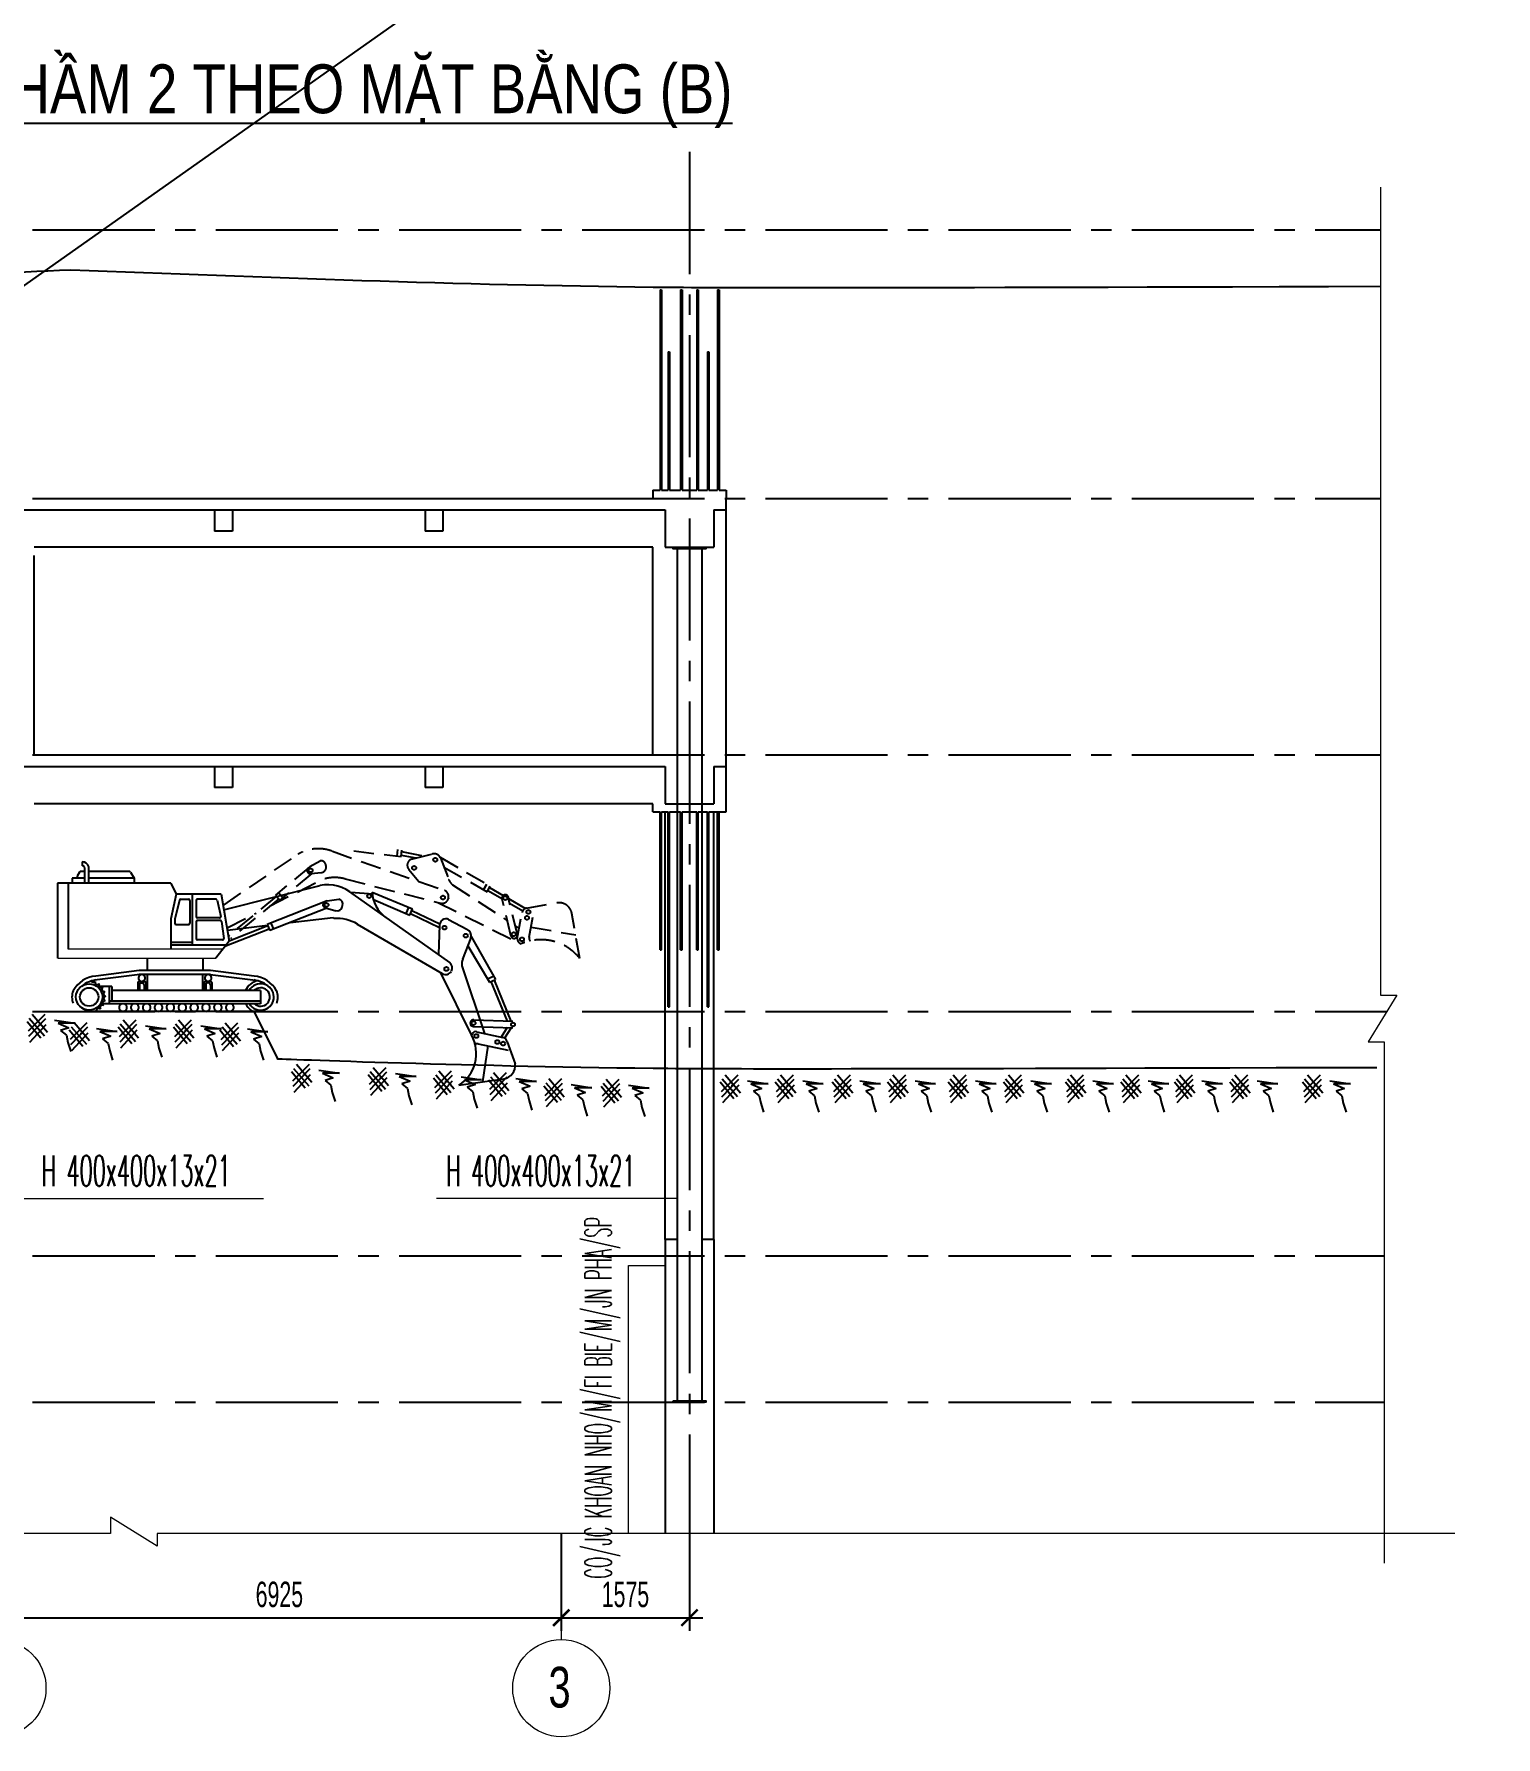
# Model space of a CAD drawing. Extents: x 71 to 1774126, y -14 to 415800.
# Drawn here: x 1738547 to 1756501, y 225901 to 246814 of the extents above; entities that cross this region are included whole.
import ezdxf
from ezdxf.enums import TextEntityAlignment as Align

# ---------------------------------------------------------------- set-up
doc = ezdxf.new("R2010")
doc.units = 0
doc.header["$LTSCALE"] = 1000
doc.header["$MEASUREMENT"] = 0
doc.header["$PDMODE"] = 3
doc.linetypes.add('CENTER2', pattern=[1.125, 0.75, -0.125, 0.125, -0.125])
doc.linetypes.add('HIDDEN', pattern=[0.375, 0.25, -0.125])
doc.layers.get('0').update_dxf_attribs({"linetype": 'CONTINUOUS'})
doc.layers.get('Defpoints').update_dxf_attribs({"linetype": 'CONTINUOUS'})
for name, color, linetype in [('BORDER', 3, 'CONTINUOUS'), ('CDC.01.AXIS', 160, 'CENTER2'), ('CDC.02.DIM', 1, 'CONTINUOUS'), ('CDC.03.BORDER', 3, 'CONTINUOUS'), ('CDC.04.HIDDEN', 8, 'HIDDEN'), ('CDC.05.STEEL', 4, 'CONTINUOUS'), ('CDC.06.TEXT', 2, 'CONTINUOUS'), ('CDC.10.HATCH', 9, 'CONTINUOUS'), ('CDC.16.BIGTEXT', 6, 'CONTINUOUS'), ('DAT', 115, 'CONTINUOUS')]:
    doc.layers.add(name, color=color, linetype=linetype)
doc.layers.add('KCS_CHI', color=1, linetype='CONTINUOUS', lineweight=15)
doc.layers.add('S19_ACE_Thanh_chong', color=9, linetype='CONTINUOUS', lineweight=18)
doc.layers.add('KCS_Plotter', color=11, linetype='CONTINUOUS', plot=False)
doc.styles.add('ARIAL', font='arial.ttf', dxfattribs={"width": 0.6})
doc.styles.add('ROMANS', font='vnsimplexh.shx', dxfattribs={"width": 0.55, "bigfont": 'vns.shx'})
doc.dimstyles.new('D100', dxfattribs={"dimscale": 125, "dimtxt": 2.5, "dimasz": 1.6, "dimexe": 1.3, "dimexo": 0, "dimgap": 1, "dimtad": 1, "dimdec": 0, "dimdsep": 46, "dimtxsty": 'ARIAL', "dimblk": 'ARCHTICK', "dimcen": 1, "dimdle": 1.3, "dimclrd": 1, "dimclre": 1, "dimclrt": 2, "dimadec": 0, "dimazin": 0, "dimtfac": 0.00072, "dimtdec": 0, "dimtix": 1, "dimtmove": 2, "dimatfit": 3, "dimldrblk": 'ARCHTICK', "dimfxl": 1, "dimtolj": 1, "dimarcsym": 0})

# ---------------------------------------------------------------- blocks, each defined once
blk = doc.blocks.new('_ARCHTICK')
at = {"color": 0, "linetype": 'ByBlock', "const_width": 0.15}
blk.add_lwpolyline([(-0.5, -0.5), (0.5, 0.5)], dxfattribs=at)
blk = doc.blocks.new('*D399')
at = {"layer": 'CDC.02.DIM', "color": 1, "lineweight": -2, "ltscale": 2000, "transparency": 16777216}
for p, q in [((1745022, 228400), (1745022, 227203)), ((1746597, 228400), (1746597, 227203)), ((1744860, 227366), (1746760, 227366))]:
    blk.add_line(p, q, dxfattribs=at)
at = {"layer": 'Defpoints', "color": 0, "ltscale": 2000, "transparency": 16777216}
for p in [(1745022, 228400), (1746597, 228400), (1746597, 227366)]:
    blk.add_point(p, dxfattribs=at)
at = {"layer": 'CDC.02.DIM', "color": 1, "lineweight": -2, "ltscale": 2000, "transparency": 16777216, "xscale": 200, "yscale": 200, "zscale": 200, "rotation": 180}
blk.add_blockref('_ARCHTICK', (1745022, 227366), dxfattribs=at)
at = {"layer": 'CDC.02.DIM', "color": 1, "lineweight": -2, "ltscale": 2000, "transparency": 16777216, "xscale": 200, "yscale": 200, "zscale": 200}
blk.add_blockref('_ARCHTICK', (1746597, 227366), dxfattribs=at)
at = {"layer": 'CDC.02.DIM', "color": 2, "ltscale": 2000, "transparency": 16777216, "insert": (1745810, 227650), "char_height": 312.5, "attachment_point": 5, "style": 'ARIAL'}
blk.add_mtext('\\A1;1575', dxfattribs=at)
blk = doc.blocks.new('*D406')
at = {"layer": 'CDC.02.DIM', "color": 1, "lineweight": -2, "ltscale": 2000, "transparency": 16777216}
for p, q in [((1738097, 228400), (1738097, 227203)), ((1745022, 228400), (1745022, 227203)), ((1737935, 227366), (1745185, 227366))]:
    blk.add_line(p, q, dxfattribs=at)
at = {"layer": 'Defpoints', "color": 0, "ltscale": 2000, "transparency": 16777216}
for p in [(1738097, 228400), (1745022, 228400), (1745022, 227366)]:
    blk.add_point(p, dxfattribs=at)
at = {"layer": 'CDC.02.DIM', "color": 1, "lineweight": -2, "ltscale": 2000, "transparency": 16777216, "xscale": 200, "yscale": 200, "zscale": 200, "rotation": 180}
blk.add_blockref('_ARCHTICK', (1738097, 227366), dxfattribs=at)
at = {"layer": 'CDC.02.DIM', "color": 1, "lineweight": -2, "ltscale": 2000, "transparency": 16777216, "xscale": 200, "yscale": 200, "zscale": 200}
blk.add_blockref('_ARCHTICK', (1745022, 227366), dxfattribs=at)
at = {"layer": 'CDC.02.DIM', "color": 2, "ltscale": 2000, "transparency": 16777216, "insert": (1741560, 227650), "char_height": 312.5, "attachment_point": 5, "style": 'ARIAL'}
blk.add_mtext('\\A1;6925', dxfattribs=at)
blk = doc.blocks.new('MAY')
at = {"layer": 'BORDER', "color": 3, "linetype": 'HIDDEN'}
for p, q in [((274807, 1719281), (276183, 1718800)), ((275069, 1719286), (275650, 1719216)), ((275601, 1719222), (275611, 1719302)), ((275650, 1719216), (275660, 1719296)), ((275657, 1719277), (275935, 1719223)), ((273478, 1718625), (274383, 1719243)), ((274533, 1719095), (274109, 1718744)), ((274531, 1719095), (274658, 1719166)), ((274730, 1719091), (274729, 1719107)), ((275652, 1719235), (275832, 1719199)), ((275745, 1719059), (275867, 1718911)), ((275780, 1719186), (276030, 1719246)), ((276130, 1719207), (276746, 1718854)), ((276134, 1719199), (276235, 1718936)), ((276177, 1719087), (276706, 1718784)), ((274043, 1718611), (274670, 1718929)), ((274556, 1719009), (274160, 1718682)), ((274543, 1719008), (274672, 1719020)), ((274963, 1718943), (276133, 1718644)), ((276282, 1718871), (276957, 1718428)), ((276663, 1718808), (276704, 1718878)), ((276706, 1718784), (276746, 1718854)), ((276736, 1718837), (276905, 1718739)), ((274121, 1718729), (273529, 1718240)), ((274148, 1718697), (273554, 1718206)), ((274109, 1718744), (274160, 1718682)), ((274146, 1718775), (274198, 1718713)), ((276102, 1718652), (277104, 1718154)), ((276232, 1718704), (276232, 1718702)), ((276715, 1718801), (276896, 1718696)), ((276999, 1718248), (276890, 1718711)), ((276970, 1718701), (277179, 1718580)), ((277079, 1718259), (276970, 1718701)), ((276984, 1718644), (277146, 1718551)), ((277191, 1718583), (277561, 1718648)), ((273516, 1718342), (273871, 1718523)), ((277078, 1718206), (277138, 1718531)), ((277225, 1718228), (277294, 1718601)), ((277846, 1717964), (277749, 1718517)), ((277053, 1718366), (277102, 1718334)), ((277247, 1718351), (277795, 1718254)), ((277104, 1718154), (277123, 1718141))]:
    blk.add_line(p, q, dxfattribs=at)
at = {"layer": 'BORDER', "color": 3}
for p, q in [((271734, 1719152), (271733, 1719103)), ((271766, 1718888), (271766, 1719082)), ((271815, 1718888), (271815, 1719091)), ((272825, 1718888), (271432, 1718888)), ((271432, 1718888), (271432, 1717967)), ((271561, 1718888), (271561, 1718080)), ((271766, 1718953), (271610, 1718953)), ((271610, 1718953), (271610, 1718888)), ((271702, 1719026), (271671, 1718974)), ((271671, 1718974), (271671, 1718953)), ((271766, 1719034), (271716, 1719034)), ((272313, 1719034), (271815, 1719034)), ((272371, 1718953), (271815, 1718953)), ((272327, 1719026), (272371, 1718953)), ((272371, 1718953), (272371, 1718888)), ((272825, 1718888), (272890, 1718753)), ((273486, 1718567), (274655, 1718861)), ((272890, 1718753), (272825, 1718453)), ((272928, 1718680), (272873, 1718447)), ((273440, 1718753), (272890, 1718753)), ((272944, 1718694), (273042, 1718694)), ((273058, 1718678), (273058, 1718398)), ((273084, 1718753), (273084, 1718129)), ((273133, 1718678), (273133, 1718480)), ((273375, 1718694), (273149, 1718694)), ((273391, 1718680), (273438, 1718482)), ((273440, 1718753), (273538, 1718177)), ((274743, 1718671), (274008, 1718382)), ((274743, 1718671), (274886, 1718693)), ((275031, 1718778), (275306, 1718759)), ((275057, 1718756), (276247, 1717915)), ((275295, 1718781), (275791, 1718573)), ((275310, 1718688), (275760, 1718498)), ((272825, 1718453), (272825, 1718080)), ((272873, 1718444), (272873, 1718398)), ((273133, 1718415), (273133, 1718210)), ((273422, 1718464), (273149, 1718464)), ((273431, 1718431), (273149, 1718431)), ((273447, 1718417), (273474, 1718212)), ((274738, 1718582), (274037, 1718307)), ((274287, 1718405), (274816, 1718468)), ((274724, 1718585), (274849, 1718552)), ((274928, 1718599), (274932, 1718614)), ((275715, 1718517), (275746, 1718592)), ((275760, 1718498), (275791, 1718573)), ((275767, 1718516), (276122, 1718345)), ((275784, 1718555), (276125, 1718389)), ((276233, 1718445), (276460, 1718323)), ((272889, 1718382), (273042, 1718382)), ((274030, 1718325), (273488, 1718112)), ((273519, 1718313), (274012, 1718372)), ((274015, 1718364), (273538, 1718177)), ((274008, 1718382), (274037, 1718307)), ((274053, 1718400), (274082, 1718325)), ((275113, 1718387), (276156, 1717779)), ((276123, 1718373), (276109, 1718018)), ((276506, 1718219), (276407, 1717956)), ((276510, 1718233), (276812, 1717706)), ((273084, 1718161), (272825, 1718161)), ((273500, 1718129), (272825, 1718129)), ((273458, 1718193), (273149, 1718193)), ((273538, 1718177), (273376, 1717967)), ((276469, 1718119), (276737, 1717675)), ((272436, 1717816), (271901, 1717749)), ((273311, 1717816), (272436, 1717816)), ((272533, 1717967), (272533, 1717816)), ((273214, 1717967), (273214, 1717816)), ((273845, 1717749), (273311, 1717816)), ((276136, 1717790), (276515, 1717021)), ((276269, 1717808), (276268, 1717807)), ((276398, 1717875), (276675, 1717044)), ((272442, 1717768), (271886, 1717699)), ((272065, 1717619), (271946, 1717619)), ((272065, 1717619), (272065, 1717408)), ((272097, 1717619), (272065, 1717619)), ((272097, 1717619), (272097, 1717441)), ((272418, 1717668), (272418, 1717570)), ((272434, 1717684), (272499, 1717684)), ((273311, 1717768), (272436, 1717768)), ((272438, 1717642), (272438, 1717570)), ((272460, 1717665), (272473, 1717665)), ((272496, 1717642), (272496, 1717570)), ((272515, 1717668), (272515, 1717570)), ((272533, 1717768), (272533, 1717570)), ((273214, 1717570), (273214, 1717768)), ((273231, 1717668), (273231, 1717570)), ((273312, 1717684), (273247, 1717684)), ((273251, 1717642), (273251, 1717570)), ((273286, 1717665), (273273, 1717665)), ((273305, 1717768), (273861, 1717699)), ((273309, 1717642), (273309, 1717570)), ((273328, 1717668), (273328, 1717570)), ((276719, 1717720), (276794, 1717751)), ((276737, 1717675), (276812, 1717706)), ((276755, 1717683), (276953, 1717197)), ((276794, 1717699), (277000, 1717195)), ((272065, 1717408), (271983, 1717408)), ((273926, 1717441), (272065, 1717441)), ((273926, 1717408), (272065, 1717408)), ((273926, 1717570), (272097, 1717570)), ((273926, 1717570), (273926, 1717408)), ((276544, 1717211), (277024, 1717194)), ((276525, 1717040), (276515, 1717020)), ((276539, 1717130), (277024, 1717113)), ((276579, 1717065), (276902, 1716995)), ((276952, 1717116), (276879, 1717000)), ((277001, 1717114), (276921, 1716987)), ((276597, 1716918), (276967, 1716837)), ((276718, 1716891), (276650, 1716449)), ((276952, 1716941), (277050, 1716672)), ((276358, 1716407), (276913, 1716488))]:
    blk.add_line(p, q, dxfattribs=at)
at = {"layer": 'BORDER', "color": 3, "linetype": 'Continuous'}
blk.add_line((274816, 1718468), (274828, 1718455), dxfattribs=at)
at = {"layer": 'BORDER'}
blk.add_line((273881, 1717314), (271867, 1717314), dxfattribs=at)
at = {"layer": 'BORDER', "color": 3, "const_width": 16.2}
for points in [[(273463, 1718080), (271561, 1718080)], [(273376, 1717967), (271432, 1717967)]]:
    blk.add_lwpolyline(points, dxfattribs=at)
at = {"layer": 'BORDER', "color": 3, "linetype": 'HIDDEN'}
for centre in [(274540, 1719047), (275811, 1719077), (276071, 1719177), (276165, 1718713), (276930, 1718707), (277197, 1718464), (277214, 1718536), (277034, 1718263), (277136, 1718200)]:
    blk.add_circle(centre, 24.3, dxfattribs=at)
at = {"layer": 'BORDER', "color": 3}
for centre, radius in [((274735, 1718623), 24.3), ((275259, 1718731), 24.3), ((276184, 1718343), 24.3), ((276445, 1718245), 24.3), ((276207, 1717836), 24.3), ((271820, 1717492), 162), ((271820, 1717492), 113), ((276541, 1717171), 24.3), ((277025, 1717154), 24.3), ((276575, 1717013), 24.3), ((276833, 1716939), 24.3), ((276904, 1716919), 24.3)]:
    blk.add_circle(centre, radius, dxfattribs=at)
at = {"layer": 'BORDER', "color": 3, "linetype": 'HIDDEN'}
for centre, radius, start, end in [((274634, 1718827), 486, 69.2495, 121.1377), ((274535, 1719046), 39.3, 128.1217, 281.2737), ((274664, 1719101), 64.8, 5.5048, 95.5048), ((274666, 1719085), 64.8, 275.5048, 5.5048), ((275808, 1719110), 81, 110.1733, 219.465), ((276058, 1719170), 81, 21.1001, 110.1733), ((274837, 1718473), 486, 75.0373, 110.1581), ((276386, 1718995), 162, 201.1001, 230.0028), ((276154, 1718723), 81, 255.0373, 345.2487), ((276154, 1718725), 81, 345.2487, 69.2495), ((276930, 1718707), 40.5, 350.6866, 174.7997), ((277589, 1718488), 162, 9.9978, 99.9978), ((277202, 1718519), 64.8, 99.9978, 169.4129), ((277039, 1718252), 40.5, 185.9187, 10.0319), ((277149, 1718209), 70.9, 182.1955, 231.3594), ((277271, 1718214), 48.6, 162.629, 224.7127), ((277369, 1717585), 610, 38.674, 113.7368)]:
    blk.add_arc(centre, radius, start, end, dxfattribs=at)
at = {"layer": 'BORDER', "color": 3}
for centre, radius, start, end in [((271733, 1719066), 36.9, 25.24, 89.3641), ((271733, 1719066), 85.5, 16.5019, 89.3641), ((271716, 1719018), 16.2, 90, 149.0362), ((272313, 1719018), 16.2, 30.9638, 90), ((274747, 1718384), 486, 49.0538, 100.9421), ((272944, 1718678), 16.2, 90, 171.8699), ((273042, 1718678), 16.2, 0, 90), ((273149, 1718678), 16.2, 90, 180), ((273375, 1718678), 16.2, 7.5946, 90), ((274730, 1718624), 39.3, 107.926, 261.078), ((274870, 1718631), 64.8, 345.3092, 75.3092), ((275700, 1718798), 405, 182.4037, 233.1178), ((272889, 1718444), 16.2, 171.8699, 180), ((273149, 1718480), 16.2, 180, 270), ((273149, 1718415), 16.2, 90, 180), ((273422, 1718480), 16.2, 270, 7.5946), ((273431, 1718415), 16.2, 7.5946, 90), ((274864, 1717970), 486, 59.067, 94.1878), ((274866, 1718615), 64.8, 255.3092, 345.3092), ((276204, 1718370), 81, 68.4643, 177.756), ((272889, 1718398), 16.2, 180, 270), ((273042, 1718398), 16.2, 270, 0), ((273149, 1718210), 16.2, 180, 270), ((273458, 1718210), 16.2, 270, 7.5946), ((276430, 1718248), 81, 339.391, 68.4643), ((276198, 1717848), 81, 239.067, 329.2784), ((276199, 1717850), 81, 329.2784, 53.2792), ((276559, 1717899), 162, 159.391, 188.2938), ((271934, 1717397), 354, 95.3255, 151.3281), ((271953, 1717341), 363, 97.537, 133.2538), ((271871, 1717703), 30.2, 211, 317.6891), ((271922, 1717674), 30.2, 163.7657, 317.6891), ((271970, 1717637), 30.2, 145.9761, 299.8995), ((272005, 1717588), 30.2, 131.3355, 285.2589), ((272434, 1717668), 16.2, 90, 180), ((272466, 1717725), 41, 114.3986, 65.6014), ((272460, 1717642), 22.7, 90, 180), ((272473, 1717642), 22.7, 0, 90), ((272499, 1717668), 16.2, 0, 90), ((273247, 1717668), 16.2, 90, 180), ((273281, 1717725), 41, 114.3986, 65.6014), ((273273, 1717642), 22.7, 90, 180), ((273286, 1717642), 22.7, 0, 90), ((273312, 1717668), 16.2, 0, 90), ((273926, 1717492), 201, 99.6474, 157.1285), ((273926, 1717492), 162, 211.2019, 151.1875), ((273793, 1717341), 363, 46.7462, 82.463), ((273926, 1717492), 113, 227.7381, 136.4891), ((273812, 1717397), 354, 28.6719, 84.6745), ((271820, 1717492), 211, 159.3197, 201.1375), ((271877, 1717571), 257, 223.8215, 268.7093), ((272013, 1717413), 30.2, 79.4499, 233.3733), ((272025, 1717531), 30.2, 113.9957, 267.9191), ((272028, 1717471), 30.2, 97.2394, 251.1629), ((272235, 1717363), 48.6, 110.4137, 69.5863), ((272381, 1717363), 48.6, 110.4137, 69.5863), ((272526, 1717363), 48.6, 110.4137, 69.5863), ((272672, 1717363), 48.6, 110.4137, 69.5863), ((272818, 1717363), 48.6, 110.4137, 69.5863), ((272964, 1717363), 48.6, 110.4137, 69.5863), ((273110, 1717363), 48.6, 110.4137, 69.5863), ((273255, 1717363), 48.6, 110.4137, 69.5863), ((273401, 1717363), 48.6, 110.4137, 69.5863), ((273547, 1717363), 48.6, 110.4137, 69.5863), ((273926, 1717492), 201, 204.6949, 242.5107), ((273926, 1717492), 211, 338.8625, 20.6803), ((276541, 1717171), 40.5, 85.0474, 269.1605), ((276114, 1716796), 460, 302.3487, 29.3676), ((276569, 1717018), 48.6, 77.7089, 152.438), ((276888, 1716932), 64.8, 8.2938, 77.7089), ((276586, 1716870), 48.6, 77.7089, 139.7926), ((276890, 1716648), 162, 278.2938, 8.2938)]:
    blk.add_arc(centre, radius, start, end, dxfattribs=at)
at = {"layer": 'BORDER'}
for centre, radius, start, end in [((271982, 1717361), 30.2, 64.8092, 218.7327), ((271938, 1717320), 30.2, 47.4694, 191.1272), ((273869, 1717571), 257, 271.2907, 296.5439)]:
    blk.add_arc(centre, radius, start, end, dxfattribs=at)
blk = doc.blocks.new('nendat')
at = {"layer": 'CDC.10.HATCH'}
for p, q in [((12, -360), (217, -155)), ((18, -425), (226, -209)), ((21, -206), (209, -420)), ((58, -155), (246, -377)), ((-5, -243), (163, -445)), ((29, -497), (229, -280)), ((332, -228), (585, -266)), ((375, -266), (509, -324)), ((585, -266), (375, -266)), ((509, -324), (407, -356)), ((407, -356), (477, -414)), ((477, -414), (495, -504)), ((495, -504), (530, -615))]:
    blk.add_line(p, q, dxfattribs=at)
at = {"layer": 'S19_ACE_Thanh_chong'}
blk.add_line((141, -290), (141, -280), dxfattribs=at)

msp = doc.modelspace()

# ---------------------------------------------------------------- linework, layer by layer
at = {"layer": 'CDC.01.AXIS', "ltscale": 2}
for p, q in [((1746597.2, 245367), (1746597.2, 228400.4)), ((1725029.5, 244411), (1755084.1, 244411)), ((1725029.5, 241111), (1755084.1, 241111)), ((1725029.5, 237961), (1755084.1, 237961)), ((1725029.5, 234811), (1755159.6, 234811)), ((1725029.5, 231811), (1755129.9, 231811)), ((1725029.5, 230011), (1755129.9, 230011))]:
    msp.add_line(p, q, dxfattribs=at)
at = {"layer": 'CDC.03.BORDER'}
for p, q in [((1746147.2, 241211), (1746147.2, 241111)), ((1746147.2, 241211), (1746235.1, 241211)), ((1746252.6, 241211), (1746335.7, 241211)), ((1746353.3, 241211), (1746488.4, 241211)), ((1746505.9, 241211), (1746597.2, 241211)), ((1746597.2, 241211), (1746687.6, 241211)), ((1746705.1, 241211), (1746816.3, 241211)), ((1746833.8, 241211), (1746941.9, 241211)), ((1746959.4, 241211), (1747047.2, 241211)), ((1747047.2, 241211), (1747047.2, 241111)), ((1738547.2, 241111), (1746147.2, 241111)), ((1747047.2, 240511), (1747047.2, 241111)), ((1746147.2, 240511), (1738547.2, 240511)), ((1746147.2, 240411), (1746147.2, 240511)), ((1746297.2, 240511), (1746897.2, 240511)), ((1747047.2, 240411), (1747047.2, 240511)), ((1738547.2, 237961), (1738547.2, 240411)), ((1746147.2, 237961), (1746147.2, 240411)), ((1747047.2, 237261), (1747047.2, 240411)), ((1738547.2, 237961), (1746147.2, 237961)), ((1747047.2, 237361), (1747047.2, 237961)), ((1746147.2, 237361), (1738547.2, 237361)), ((1746147.2, 237261), (1746147.2, 237361)), ((1746147.2, 237261), (1746235.1, 237261)), ((1746252.6, 237261), (1746335.7, 237261)), ((1746353.3, 237261), (1746488.4, 237261)), ((1746505.9, 237261), (1746597.2, 237261)), ((1746597.2, 237261), (1746687.6, 237261)), ((1746705.1, 237261), (1746816.3, 237261)), ((1746833.8, 237261), (1747047.2, 237261)), ((1746297.2, 232011), (1746297.2, 228400.4)), ((1746447.2, 232011), (1746297.2, 232011)), ((1746897.2, 232011), (1746747.2, 232011)), ((1746897.2, 232011), (1746897.2, 228400.4))]:
    msp.add_line(p, q, dxfattribs=at)
at = {"layer": 'CDC.04.HIDDEN', "ltscale": 2000}
for p, q in [((1738397.2, 240971), (1746297.2, 240971)), ((1740763.1, 240971), (1740763.1, 240711)), ((1740983.1, 240971), (1740983.1, 240711)), ((1743348.9, 240971), (1743348.9, 240711)), ((1743568.9, 240971), (1743568.9, 240711)), ((1746297.2, 240971), (1746297.2, 240511)), ((1746897.2, 240971), (1746897.2, 240511)), ((1746897.2, 240971), (1747047.2, 240971)), ((1740983.1, 240711), (1740763.1, 240711)), ((1743568.9, 240711), (1743348.9, 240711)), ((1738397.2, 237821), (1746297.2, 237821)), ((1740763.1, 237821), (1740763.1, 237561)), ((1740983.1, 237821), (1740983.1, 237561)), ((1743348.9, 237821), (1743348.9, 237561)), ((1743568.9, 237821), (1743568.9, 237561)), ((1746297.2, 237821), (1746297.2, 237361)), ((1746897.2, 237821), (1746897.2, 237361)), ((1740983.1, 237561), (1740763.1, 237561)), ((1743568.9, 237561), (1743348.9, 237561)), ((1746297.2, 237361), (1746897.2, 237361))]:
    msp.add_line(p, q, dxfattribs=at)
at = {"layer": 'CDC.04.HIDDEN', "ltscale": 1000}
for p, q in [((1746297.2, 232011), (1746297.2, 237261)), ((1746897.2, 232011), (1746897.2, 237261))]:
    msp.add_line(p, q, dxfattribs=at)
at = {"layer": 'CDC.05.STEEL', "color": 4}
for p, q in [((1746235.1, 243671.3), (1746235.1, 241211)), ((1746235.1, 243671.3), (1746252.6, 243671.3)), ((1746252.6, 243671.3), (1746252.6, 241211)), ((1746488.4, 243671.3), (1746488.4, 241211)), ((1746488.4, 243671.3), (1746505.9, 243671.3)), ((1746505.9, 243671.3), (1746505.9, 241211)), ((1746687.6, 243671.3), (1746687.6, 241211)), ((1746687.6, 243671.3), (1746705.1, 243671.3)), ((1746705.1, 243671.3), (1746705.1, 241211)), ((1746941.9, 243671.3), (1746941.9, 241211)), ((1746941.9, 243671.3), (1746959.4, 243671.3)), ((1746959.4, 243671.3), (1746959.4, 241211)), ((1746335.7, 242910), (1746335.7, 241211)), ((1746335.7, 242910), (1746353.3, 242910)), ((1746353.3, 242910), (1746353.3, 241211)), ((1746816.3, 242910), (1746816.3, 241211)), ((1746816.3, 242910), (1746833.8, 242910)), ((1746833.8, 242910), (1746833.8, 241211)), ((1746447.2, 240490.9), (1746447.2, 230031.1)), ((1746747.2, 240490.9), (1746747.2, 230031.1)), ((1746235.1, 235567.9), (1746235.1, 237261)), ((1746252.6, 235567.9), (1746252.6, 237261)), ((1746335.7, 234867.5), (1746335.7, 237261)), ((1746353.3, 234867.5), (1746353.3, 237261)), ((1746488.4, 235567.9), (1746488.4, 237261)), ((1746505.9, 235567.9), (1746505.9, 237261)), ((1746687.6, 235567.9), (1746687.6, 237261)), ((1746705.1, 235567.9), (1746705.1, 237261)), ((1746816.3, 234867.5), (1746816.3, 237261)), ((1746833.8, 234867.5), (1746833.8, 237261)), ((1746941.9, 235567.9), (1746941.9, 237261)), ((1746959.4, 235567.9), (1746959.4, 237261)), ((1746235.1, 235567.9), (1746252.6, 235567.9)), ((1746488.4, 235567.9), (1746505.9, 235567.9)), ((1746687.6, 235567.9), (1746705.1, 235567.9)), ((1746941.9, 235567.9), (1746959.4, 235567.9)), ((1746335.7, 234867.5), (1746353.3, 234867.5)), ((1746816.3, 234867.5), (1746833.8, 234867.5))]:
    msp.add_line(p, q, dxfattribs=at)
for points in [[(1746397.2, 240511), (1746797.2, 240511), (1746797.2, 240490.9), (1746397.2, 240490.9)], [(1746397.2, 240511), (1746797.2, 240511), (1746797.2, 240490.9), (1746397.2, 240490.9)], [(1746397.2, 240511), (1746797.2, 240511), (1746797.2, 240490.9), (1746397.2, 240490.9)], [(1746397.2, 230031.1), (1746797.2, 230031.1), (1746797.2, 230011), (1746397.2, 230011)]]:
    msp.add_lwpolyline(points, close=True, dxfattribs=at)
at = {"layer": 'CDC.10.HATCH'}
msp.add_line((1746897.2, 237821), (1747047.2, 237821), dxfattribs=at)
at = {"layer": 'DAT'}
msp.add_lwpolyline([(1741540.8, 234231.1), (1741254.5, 234807.8), (1741254.5, 234807.8)], dxfattribs=at)
for points, knots in [([(1727487.2, 243911), (1728046.9, 243974.8), (1730739.6, 244200.9), (1734445.4, 243690.8), (1737490.9, 243855.7), (1738999.2, 243920.8)], [0, 0, 0, 0, 2284.0961203, 8096.535043, 12622.5932074, 12622.5932074, 12622.5932074, 12622.5932074]), ([(1738999.2, 243920.8), (1741382.9, 243827.3), (1744726.6, 243696.3), (1748070.6, 243697.1), (1755084.1, 243717.1)], [0, 0, 0, 0, 7154.2638214, 10035.9237951, 10035.9237951, 10035.9237951, 10035.9237951]), ([(1741540.6, 234231.6), (1741382.9, 234234.8), (1744726.6, 234103.7), (1748070.6, 234104.6), (1755038.4, 234124.6)], [0, 0, 0, 0, 7154.2638214, 10035.9237951, 10035.9237951, 10035.9237951, 10035.9237951])]:
    msp.add_open_spline(points, degree=3, knots=knots, dxfattribs=at)
at = {"layer": 'KCS_CHI'}
for p, q in [((1738247.2, 232514.1), (1741367.1, 232514.1)), ((1746447.2, 232514.1), (1743490.9, 232514.1)), ((1745022.2, 227365.6), (1745022.2, 227097.6))]:
    msp.add_line(p, q, dxfattribs=at)
for points in [[(1755084.1, 244935.9), (1755084.1, 235013), (1755284.1, 235013), (1754929.9, 234438.4), (1755129.9, 234438.4), (1755129.9, 228037)], [(1745846.7, 228400.4), (1745846.7, 231691.5), (1746297.2, 231691.5)], [(1755996.6, 228400.4), (1740060.9, 228400.4), (1740060.9, 228246.2), (1739486.4, 228600.4), (1739486.4, 228400.4), (1726108.7, 228400.4)]]:
    msp.add_lwpolyline(points, dxfattribs=at)
for centre in [(1738097.2, 226501), (1745022.2, 226501)]:
    msp.add_circle(centre, 596.6, dxfattribs=at)
at = {"layer": 'KCS_Plotter'}
msp.add_line((1774125.6, 268942.8), (1675408.1, 199218.5), dxfattribs=at)

# ---------------------------------------------------------------- block references
at = {"layer": 'CDC.03.BORDER'}
msp.add_blockref('MAY', (1467404, -1482503.2), dxfattribs=at)
at = {"layer": 'CDC.10.HATCH'}
for p in [(1738467, 234932.7), (1738981.9, 234829.8), (1739585.3, 234863.3), (1740263.6, 234863.3), (1740834.6, 234827.5), (1741713.4, 234318.5), (1742655.8, 234278.6), (1743458.8, 234237), (1744131.4, 234215.7), (1746976.7, 234188), (1747655.4, 234188), (1748356, 234188), (1749034.8, 234188), (1749778.7, 234188), (1750457.5, 234188), (1751218.9, 234188), (1751897.7, 234188), (1752557.7, 234188), (1753236.4, 234188), (1754130.7, 234188), (1744811, 234140.9), (1745517.3, 234135.1)]:
    msp.add_blockref('nendat', p, dxfattribs=at)

# ---------------------------------------------------------------- texts
at = {"layer": 'CDC.06.TEXT', "color": 2, "style": 'ROMANS', "width": 0.5}
for p in [(1738641.1, 232667.2), (1743609.8, 232667.2)]:
    msp.add_text('H 400x400x13x21', height=375, dxfattribs=at).set_placement(p)
at = {"layer": 'CDC.06.TEXT', "color": 2, "style": 'ROMANS', "width": 0.45}
msp.add_text('CO/JC KHOAN NHO/M/FI BIE/M/JN PHA/SP', height=325, rotation=89.9978, dxfattribs=at).set_placement((1745475, 230066.6), align=Align.MIDDLE_CENTER)
at = {"layer": 'CDC.16.BIGTEXT', "style": 'ARIAL', "width": 0.8}
msp.add_text('%%UGIAI ĐOẠN 4: THI CÔNG SÀN TẦNG HẦM 2 THEO MẶT BẰNG (B)', height=600, dxfattribs=at).set_placement((1736954.3, 246141.7), align=Align.MIDDLE_CENTER)
at = {"layer": 'CDC.16.BIGTEXT', "insert": (1745001.1, 226762.8), "char_height": 500, "width": 464.64, "attachment_point": 2, "line_spacing_factor": 0.938532}
msp.add_mtext('{\\fArial|b0|i0|c0|p34;\\W0.7;3}', dxfattribs=at)

# ---------------------------------------------------------------- dimensions: what is measured, and where the dimension line sits
at = {"layer": 'CDC.02.DIM', "ltscale": 2000}
for base, p1, p2, picture, middle in [((1745022.2, 227365.6), (1738097.2, 228400.4), (1745022.2, 228400.4), '*D406', (1741559.7, 227650.2)), ((1746597.2, 227365.6), (1745022.2, 228400.4), (1746597.2, 228400.4), '*D399', (1745809.7, 227650.2))]:
    dim = msp.add_linear_dim(base=base, p1=p1, p2=p2, dimstyle='D100', dxfattribs=at)
    dim.commit()
    dim.dimension.update_dxf_attribs({"geometry": picture, "text_midpoint": middle})

doc.saveas('drawing.dxf')
